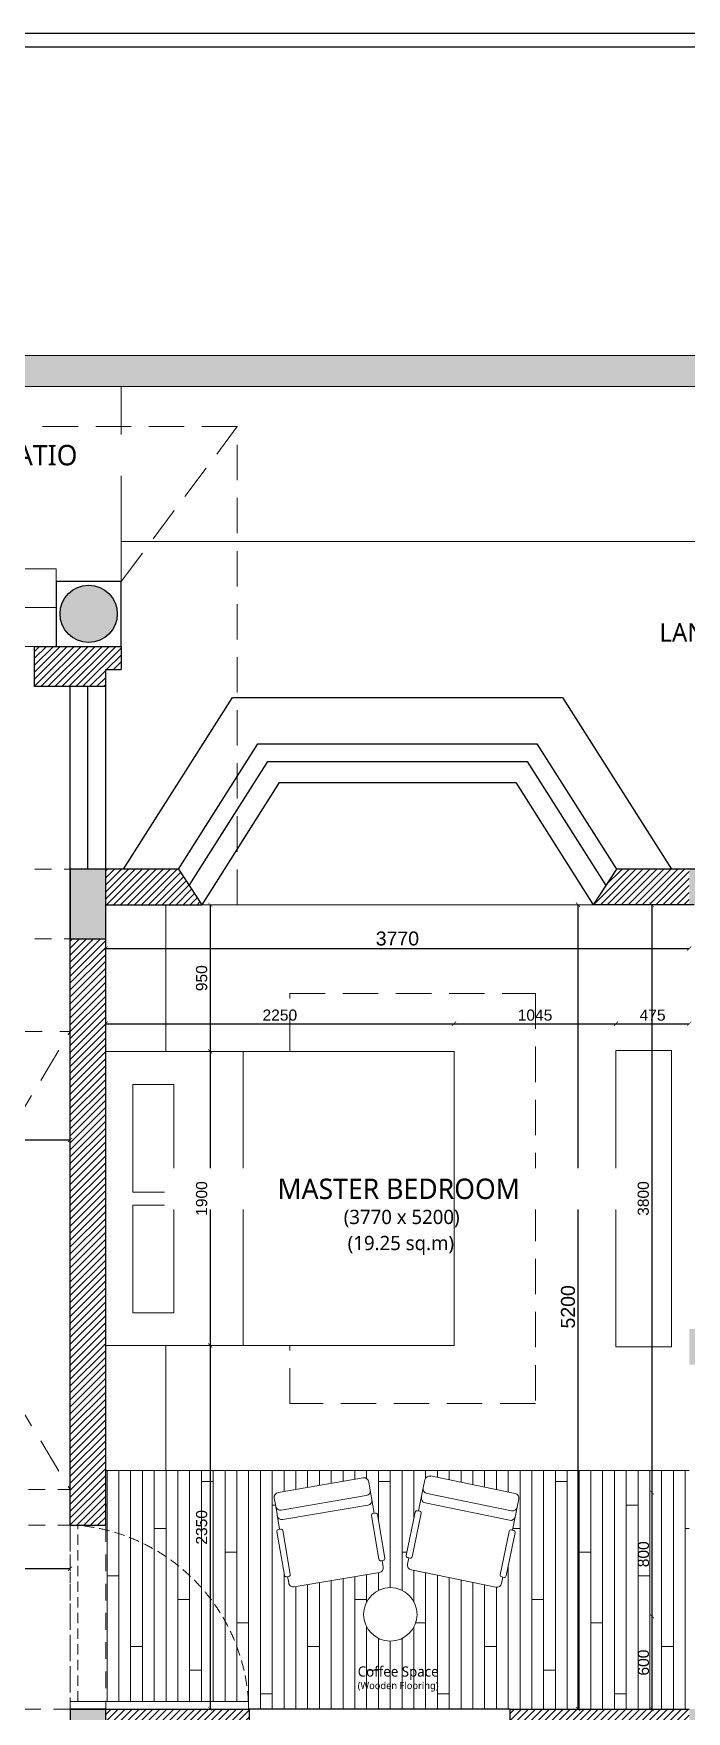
# Model space of a CAD drawing. Header units: millimetres. Extents: x 922141 to 965068, y 34629 to 256118.
# Drawn here: x 945548 to 949763, y 172669 to 183513 of the extents above; entities that cross this region are included whole.
import ezdxf

# ---------------------------------------------------------------- set-up
doc = ezdxf.new("R2010")
doc.units = ezdxf.units.MM
doc.header["$PDMODE"] = 35
for name, pattern in [('DASHED', [19.05, 12.7, -6.35]), ('DASHED2', [0.375, 0.25, -0.125]), ('HIDDEN', [0.35, 0.2, -0.15])]:
    doc.linetypes.add(name, pattern=pattern)
doc.layers.get('0').update_dxf_attribs({"plot": 0})
doc.layers.get('Defpoints').update_dxf_attribs({"color": 6})
for name, color, linetype, lineweight in [('A-HATCH', 251, 'Continuous', 9), ('HATCH', 8, 'Continuous', 5), ('MCA__ ARREDO', 133, 'Continuous', 5), ('MCA__ FINESTRE', 111, 'Continuous', 5), ('MCA__ LANDSCAPE', 136, 'Continuous', 5), ('MCA__ LAYOUT TESTO', 6, 'Continuous', 5), ('MCA__ MURI ESISTENTI SEZIONATI', 30, 'Continuous', 30), ('MCA__ SCALE', 154, 'Continuous', 18)]:
    doc.layers.add(name, color=color, linetype=linetype, lineweight=lineweight)
doc.layers.add('MCA__ FACCIATA', color=140, linetype='Continuous')
doc.layers.add('TEXT200', color=7, linetype='Continuous')
doc.styles.get("Standard").update_dxf_attribs({"font": 'arial.ttf'})
doc.dimstyles.new('ISO-25', dxfattribs={"dimtxt": 250, "dimasz": 20, "dimexe": 1.25, "dimexo": 0.625, "dimtad": 1, "dimdec": 1, "dimrnd": 5, "dimtxsty": 'Standard', "dimcen": 2.5, "dimadec": 0, "dimazin": 0, "dimtfac": 1, "dimtdec": 1, "dimtmove": 0, "dimatfit": 3, "dimfxl": 1, "dimarcsym": 0})
pattern_1 = [(45, (249533.098, -69007.35), (-22.4506403, 22.4506403), [])]

# ---------------------------------------------------------------- blocks, each defined once
blk = doc.blocks.new('_ArchTick')
at = {"color": 0, "linetype": 'ByBlock', "const_width": 0.15}
blk.add_lwpolyline([(-0.5, -0.5), (0.5, 0.5)], dxfattribs=at)
blk = doc.blocks.new('*D76')
at = {"layer": 'Defpoints', "color": 0, "transparency": 16777216}
for p in [(944003, 176363), (945783, 176363), (945783, 176363)]:
    blk.add_point(p, dxfattribs=at)
at = {"layer": 'MCA__ FACCIATA', "color": 0, "lineweight": -2, "transparency": 16777216}
blk.add_line((944003, 176363), (945783, 176363), dxfattribs=at)
at = {"layer": 'MCA__ FACCIATA', "color": 0, "lineweight": -2, "transparency": 16777216, "xscale": 27, "yscale": 27, "zscale": 27, "rotation": 180}
blk.add_blockref('_ArchTick', (944003, 176363), dxfattribs=at)
at = {"layer": 'MCA__ FACCIATA', "color": 0, "lineweight": -2, "transparency": 16777216, "xscale": 27, "yscale": 27, "zscale": 27}
blk.add_blockref('_ArchTick', (945783, 176363), dxfattribs=at)
at = {"layer": 'MCA__ FACCIATA', "color": 0, "lineweight": 0, "transparency": 16777216, "insert": (944893, 176417), "char_height": 72, "attachment_point": 5}
blk.add_mtext('1780', dxfattribs=at)
blk = doc.blocks.new('*D90')
at = {"layer": 'Defpoints', "color": 0, "transparency": 16777216}
for p in [(941683, 173723), (945783, 173723), (945783, 173592)]:
    blk.add_point(p, dxfattribs=at)
at = {"layer": 'MCA__ FACCIATA', "color": 0, "lineweight": -2, "transparency": 16777216}
blk.add_line((941683, 173592), (945783, 173592), dxfattribs=at)
at = {"layer": 'MCA__ FACCIATA', "color": 0, "lineweight": -2, "transparency": 16777216, "xscale": 27, "yscale": 27, "zscale": 27, "rotation": 180}
blk.add_blockref('_ArchTick', (941683, 173592), dxfattribs=at)
at = {"layer": 'MCA__ FACCIATA', "color": 0, "lineweight": -2, "transparency": 16777216, "xscale": 27, "yscale": 27, "zscale": 27}
blk.add_blockref('_ArchTick', (945783, 173592), dxfattribs=at)
at = {"layer": 'MCA__ FACCIATA', "color": 0, "lineweight": 0, "transparency": 16777216, "insert": (943733, 173647), "char_height": 72, "attachment_point": 5}
blk.add_mtext('4100', dxfattribs=at)
blk = doc.blocks.new('*D81')
at = {"layer": 'Defpoints', "color": 0, "transparency": 16777216}
for p in [(949781, 173285), (949540, 172685), (949781, 172685)]:
    blk.add_point(p, dxfattribs=at)
at = {"layer": 'MCA__ FACCIATA', "color": 0, "lineweight": -2, "transparency": 16777216}
blk.add_line((949540, 173285), (949540, 172685), dxfattribs=at)
at = {"layer": 'MCA__ FACCIATA', "color": 0, "lineweight": -2, "transparency": 16777216, "xscale": 27, "yscale": 27, "zscale": 27}
for p, rotation in [((949540, 173285), 90), ((949540, 172685), 270)]:
    blk.add_blockref('_ArchTick', p, dxfattribs=dict(at, rotation=rotation))
at = {"layer": 'MCA__ FACCIATA', "color": 0, "lineweight": 0, "transparency": 16777216, "insert": (949486, 172985), "char_height": 72, "attachment_point": 5, "rotation": 90}
blk.add_mtext('600', dxfattribs=at)
blk = doc.blocks.new('*D82')
at = {"layer": 'Defpoints', "color": 0, "transparency": 16777216}
for p in [(949781, 174085), (949540, 173285), (949781, 173285)]:
    blk.add_point(p, dxfattribs=at)
at = {"layer": 'MCA__ FACCIATA', "color": 0, "lineweight": -2, "transparency": 16777216}
blk.add_line((949540, 174085), (949540, 173285), dxfattribs=at)
at = {"layer": 'MCA__ FACCIATA', "color": 0, "lineweight": -2, "transparency": 16777216, "xscale": 27, "yscale": 27, "zscale": 27}
for p, rotation in [((949540, 174085), 90), ((949540, 173285), 270)]:
    blk.add_blockref('_ArchTick', p, dxfattribs=dict(at, rotation=rotation))
at = {"layer": 'MCA__ FACCIATA', "color": 0, "lineweight": 0, "transparency": 16777216, "insert": (949486, 173685), "char_height": 72, "attachment_point": 5, "rotation": 90}
blk.add_mtext('800', dxfattribs=at)
blk = doc.blocks.new('*D83')
at = {"layer": 'Defpoints', "color": 0, "transparency": 16777216}
for p in [(949781, 177883), (949540, 174085), (949781, 174085)]:
    blk.add_point(p, dxfattribs=at)
at = {"layer": 'MCA__ FACCIATA', "color": 0, "lineweight": -2, "transparency": 16777216}
blk.add_line((949540, 177883), (949540, 174085), dxfattribs=at)
at = {"layer": 'MCA__ FACCIATA', "color": 0, "lineweight": -2, "transparency": 16777216, "xscale": 27, "yscale": 27, "zscale": 27}
for p, rotation in [((949540, 177883), 90), ((949540, 174085), 270)]:
    blk.add_blockref('_ArchTick', p, dxfattribs=dict(at, rotation=rotation))
at = {"layer": 'MCA__ FACCIATA', "color": 0, "lineweight": 0, "transparency": 16777216, "insert": (949485, 175984), "char_height": 72, "attachment_point": 5, "rotation": 90}
blk.add_mtext('3800', dxfattribs=at)
blk = doc.blocks.new('*D84')
at = {"layer": 'Defpoints', "color": 0, "transparency": 16777216}
for p in [(949487, 177883), (949063, 172685), (949487, 172685)]:
    blk.add_point(p, dxfattribs=at)
at = {"layer": 'MCA__ FACCIATA', "color": 0, "lineweight": -2, "transparency": 16777216}
blk.add_line((949063, 177883), (949063, 172685), dxfattribs=at)
at = {"layer": 'MCA__ FACCIATA', "color": 0, "lineweight": -2, "transparency": 16777216, "xscale": 27, "yscale": 27, "zscale": 27}
for p, rotation in [((949063, 177883), 90), ((949063, 172685), 270)]:
    blk.add_blockref('_ArchTick', p, dxfattribs=dict(at, rotation=rotation))
at = {"layer": 'MCA__ FACCIATA', "color": 0, "lineweight": 0, "transparency": 16777216, "insert": (948999, 175284), "char_height": 90, "attachment_point": 5, "rotation": 90}
blk.add_mtext('5200', dxfattribs=at)
blk = doc.blocks.new('*D85')
at = {"layer": 'Defpoints', "color": 0, "transparency": 16777216}
for p in [(946013, 177663), (949781, 177663), (949781, 177600)]:
    blk.add_point(p, dxfattribs=at)
at = {"layer": 'MCA__ FACCIATA', "color": 0, "lineweight": -2, "transparency": 16777216}
blk.add_line((946013, 177600), (949781, 177600), dxfattribs=at)
at = {"layer": 'MCA__ FACCIATA', "color": 0, "lineweight": -2, "transparency": 16777216, "xscale": 27, "yscale": 27, "zscale": 27, "rotation": 180}
blk.add_blockref('_ArchTick', (946013, 177600), dxfattribs=at)
at = {"layer": 'MCA__ FACCIATA', "color": 0, "lineweight": -2, "transparency": 16777216, "xscale": 27, "yscale": 27, "zscale": 27}
blk.add_blockref('_ArchTick', (949781, 177600), dxfattribs=at)
at = {"layer": 'MCA__ FACCIATA', "color": 0, "lineweight": 0, "transparency": 16777216, "insert": (947897, 177664), "char_height": 90, "attachment_point": 5}
blk.add_mtext('3770', dxfattribs=at)
blk = doc.blocks.new('*D86')
at = {"layer": 'Defpoints', "color": 0, "transparency": 16777216}
for p in [(949781, 177114), (949308, 176941), (949781, 176941)]:
    blk.add_point(p, dxfattribs=at)
at = {"layer": 'MCA__ FACCIATA', "color": 0, "lineweight": -2, "transparency": 16777216}
blk.add_line((949308, 177114), (949781, 177114), dxfattribs=at)
at = {"layer": 'MCA__ FACCIATA', "color": 0, "lineweight": -2, "transparency": 16777216, "xscale": 27, "yscale": 27, "zscale": 27, "rotation": 180}
blk.add_blockref('_ArchTick', (949308, 177114), dxfattribs=at)
at = {"layer": 'MCA__ FACCIATA', "color": 0, "lineweight": -2, "transparency": 16777216, "xscale": 27, "yscale": 27, "zscale": 27}
blk.add_blockref('_ArchTick', (949781, 177114), dxfattribs=at)
at = {"layer": 'MCA__ FACCIATA', "color": 0, "lineweight": 0, "transparency": 16777216, "insert": (949545, 177169), "char_height": 72, "attachment_point": 5}
blk.add_mtext('475', dxfattribs=at)
blk = doc.blocks.new('*D87')
at = {"layer": 'Defpoints', "color": 0, "transparency": 16777216}
for p in [(949308, 177114), (948263, 176934), (949308, 176934)]:
    blk.add_point(p, dxfattribs=at)
at = {"layer": 'MCA__ FACCIATA', "color": 0, "lineweight": -2, "transparency": 16777216}
blk.add_line((948263, 177114), (949308, 177114), dxfattribs=at)
at = {"layer": 'MCA__ FACCIATA', "color": 0, "lineweight": -2, "transparency": 16777216, "xscale": 27, "yscale": 27, "zscale": 27, "rotation": 180}
blk.add_blockref('_ArchTick', (948263, 177114), dxfattribs=at)
at = {"layer": 'MCA__ FACCIATA', "color": 0, "lineweight": -2, "transparency": 16777216, "xscale": 27, "yscale": 27, "zscale": 27}
blk.add_blockref('_ArchTick', (949308, 177114), dxfattribs=at)
at = {"layer": 'MCA__ FACCIATA', "color": 0, "lineweight": 0, "transparency": 16777216, "insert": (948786, 177169), "char_height": 72, "attachment_point": 5}
blk.add_mtext('1045', dxfattribs=at)
blk = doc.blocks.new('*D88')
at = {"layer": 'Defpoints', "color": 0, "transparency": 16777216}
for p in [(948263, 177114), (946013, 176934), (948263, 176934)]:
    blk.add_point(p, dxfattribs=at)
at = {"layer": 'MCA__ FACCIATA', "color": 0, "lineweight": -2, "transparency": 16777216}
blk.add_line((946013, 177114), (948263, 177114), dxfattribs=at)
at = {"layer": 'MCA__ FACCIATA', "color": 0, "lineweight": -2, "transparency": 16777216, "xscale": 27, "yscale": 27, "zscale": 27, "rotation": 180}
blk.add_blockref('_ArchTick', (946013, 177114), dxfattribs=at)
at = {"layer": 'MCA__ FACCIATA', "color": 0, "lineweight": -2, "transparency": 16777216, "xscale": 27, "yscale": 27, "zscale": 27}
blk.add_blockref('_ArchTick', (948263, 177114), dxfattribs=at)
at = {"layer": 'MCA__ FACCIATA', "color": 0, "lineweight": 0, "transparency": 16777216, "insert": (947138, 177169), "char_height": 72, "attachment_point": 5}
blk.add_mtext('2250', dxfattribs=at)
blk = doc.blocks.new('*D51')
at = {"layer": 'Defpoints', "color": 0, "transparency": 16777216}
for p in [(946860, 175034), (946688, 172685), (946860, 172685)]:
    blk.add_point(p, dxfattribs=at)
at = {"layer": 'MCA__ FACCIATA', "color": 0, "lineweight": -2, "transparency": 16777216}
blk.add_line((946688, 175034), (946688, 172685), dxfattribs=at)
at = {"layer": 'MCA__ FACCIATA', "color": 0, "lineweight": -2, "transparency": 16777216, "xscale": 27, "yscale": 27, "zscale": 27}
for p, rotation in [((946688, 175034), 90), ((946688, 172685), 270)]:
    blk.add_blockref('_ArchTick', p, dxfattribs=dict(at, rotation=rotation))
at = {"layer": 'MCA__ FACCIATA', "color": 0, "lineweight": 0, "transparency": 16777216, "insert": (946633, 173859), "char_height": 72, "attachment_point": 5, "rotation": 90}
blk.add_mtext('2350', dxfattribs=at)
blk = doc.blocks.new('*D52')
at = {"layer": 'Defpoints', "color": 0, "transparency": 16777216}
for p in [(946703, 177883), (946688, 176934), (946703, 176934)]:
    blk.add_point(p, dxfattribs=at)
at = {"layer": 'MCA__ FACCIATA', "color": 0, "lineweight": -2, "transparency": 16777216}
blk.add_line((946688, 177883), (946688, 176934), dxfattribs=at)
at = {"layer": 'MCA__ FACCIATA', "color": 0, "lineweight": -2, "transparency": 16777216, "xscale": 27, "yscale": 27, "zscale": 27}
for p, rotation in [((946688, 177883), 90), ((946688, 176934), 270)]:
    blk.add_blockref('_ArchTick', p, dxfattribs=dict(at, rotation=rotation))
at = {"layer": 'MCA__ FACCIATA', "color": 0, "lineweight": 0, "transparency": 16777216, "insert": (946633, 177408), "char_height": 72, "attachment_point": 5, "rotation": 90}
blk.add_mtext('950', dxfattribs=at)
blk = doc.blocks.new('*D53')
at = {"layer": 'Defpoints', "color": 0, "transparency": 16777216}
for p in [(946860, 176934), (946688, 175034), (946860, 175034)]:
    blk.add_point(p, dxfattribs=at)
at = {"layer": 'MCA__ FACCIATA', "color": 0, "lineweight": -2, "transparency": 16777216}
blk.add_line((946688, 176934), (946688, 175034), dxfattribs=at)
at = {"layer": 'MCA__ FACCIATA', "color": 0, "lineweight": -2, "transparency": 16777216, "xscale": 27, "yscale": 27, "zscale": 27}
for p, rotation in [((946688, 176934), 90), ((946688, 175034), 270)]:
    blk.add_blockref('_ArchTick', p, dxfattribs=dict(at, rotation=rotation))
at = {"layer": 'MCA__ FACCIATA', "color": 0, "lineweight": 0, "transparency": 16777216, "insert": (946633, 175984), "char_height": 72, "attachment_point": 5, "rotation": 90}
blk.add_mtext('1900', dxfattribs=at)

msp = doc.modelspace()

# ---------------------------------------------------------------- hatches: boundary and pattern name
at = {"layer": 'MCA__ LANDSCAPE'}
h = msp.add_hatch(color=256, dxfattribs=at)
h.dxf.hatch_style = 1
h.paths.add_polyline_path([(935724.83, 181231.2), (953752.43, 181231.2), (953752.43, 181431.2), (935724.83, 181431.2)])
h.paths.add_polyline_path([(925090.41, 181231.2), (935724.83, 181231.2), (935724.83, 181431.2), (925090.41, 181431.2)])
h = msp.add_hatch(color=256, dxfattribs=at)
h.dxf.hatch_style = 1
h.paths.add_polyline_path([(946088.39, 179762.65, 1), (945718.39, 179762.65, 1)])
at = {"layer": 'MCA__ SCALE'}
h = msp.add_hatch(dxfattribs=at)
h.set_pattern_fill('ANSI31', color=256, scale=10)
h.set_pattern_definition([(45, (303470.79, 103732.627), (-22.4506403, 22.4506403), [])])
h.paths.add_polyline_path([(945553.39, 179292.69), (946013.39, 179292.69), (946013.39, 179402.65), (946113.39, 179402.65), (946113.39, 179552.65), (945693.39, 179552.65), (945553.39, 179552.65)])
h = msp.add_hatch(dxfattribs=at)
h.set_pattern_fill('ANSI31', color=256, scale=10)
h.set_pattern_definition(pattern_1)
h.paths.add_polyline_path([(941683.39, 174322.69), (941683.39, 174422.69), (941683.39, 174697.69), (941683.39, 174972.69), (941683.39, 175247.69), (941683.39, 175522.69), (941683.39, 175797.69), (941683.39, 175962.69), (941683.39, 176082.69), (941683.39, 176362.69), (941683.39, 176642.69), (941683.39, 177662.69), (941453.39, 177662.69), (941453.39, 174322.69)])
h.paths.add_polyline_path([(940953.39, 177882.69), (941453.39, 177882.69), (941453.39, 178112.69), (941432.42, 178112.69), (941086.73, 178112.69), (941020.06, 177997.69)])
h.paths.add_polyline_path([(937940.39, 177882.69), (938444.66, 177882.69), (938377.99, 177997.69), (938311.31, 178112.69), (937965.62, 178112.69), (937940.39, 178112.69)])
h.paths.add_polyline_path([(945783.39, 177662.69), (946013.39, 177662.69), (946013.39, 176933.69), (946013.39, 175033.69), (946013.39, 174226.9), (946013.39, 173872.69), (945832.4, 173872.69), (945783.39, 173872.69), (945783.39, 173939.4), (945783.39, 173987.45), (945783.39, 174102.69), (945783.39, 174628.58), (945783.39, 174872.69), (945783.39, 175072.69)])
h = msp.add_hatch(dxfattribs=at)
h.set_pattern_fill('ANSI31', color=256, scale=10)
h.set_pattern_definition(pattern_1)
h.paths.add_polyline_path([(949161.39, 177882.69), (949311.63, 178112.69), (949781.39, 178112.69), (949781.39, 177882.69)])
h.paths.add_polyline_path([(946013.39, 177882.69), (946633.39, 177882.69), (946483.15, 178112.69), (946013.39, 178112.69)])
h = msp.add_hatch(dxfattribs=at)
h.set_pattern_fill('ANSI31', color=256, scale=10)
h.set_pattern_definition([(45, (203389.098, -135196.515), (-22.4506403, 22.4506403), [])])
h.paths.add_polyline_path([(948624.64, 172684.69), (948624.64, 172454.69), (949781.39, 172454.69), (949781.39, 172684.69)])
h.paths.add_polyline_path([(946940.13, 172454.69), (946940.13, 172684.69), (946013.39, 172684.69), (946013.39, 172454.69)])

# ---------------------------------------------------------------- linework, layer by layer
at = {"layer": 'HATCH', "linetype": 'HIDDEN', "lineweight": 9, "ltscale": 540}
for p, q in [((944233.39, 178112.69), (945783.39, 178112.69)), ((944233.39, 177662.69), (945783.39, 177662.69)), ((944003.39, 174102.69), (945783.39, 174102.69)), ((944003.39, 173872.69), (945783.39, 173872.69)), ((945783.39, 173872.69), (945783.39, 172684.69)), ((946013.39, 173872.69), (946013.39, 172684.69)), ((945783.39, 172684.69), (941683.39, 172684.69))]:
    msp.add_line(p, q, dxfattribs=at)
at = {"layer": 'MCA__ ARREDO', "lineweight": 9}
for p, q in [((946400.9, 177882.69), (946400.9, 176933.69)), ((946633.39, 177882.69), (949161.39, 177882.69)), ((946900.54, 176933.69), (946900.54, 175033.69)), ((946400.9, 175033.69), (946400.9, 174226.9)), ((946013.39, 174226.9), (946400.9, 174226.9)), ((947676.81, 174178.37), (947127.28, 174084.93)), ((947712.53, 174153.04), (947721.62, 174099.61)), ((948075.05, 174166.74), (948064.15, 174113.66)), ((948657.65, 174078.74), (948111.62, 174190.85)), ((947101.94, 174049.21), (947111.03, 173995.78)), ((947696.28, 174063.89), (947146.75, 173970.44)), ((947747.06, 173950), (947721.62, 174099.61)), ((948033.63, 173965), (948064.15, 174113.66)), ((948634.29, 173964.98), (948088.26, 174077.09)), ((948681.75, 174042.18), (948670.85, 173989.09)), ((947136.47, 173846.17), (947111.03, 173995.78)), ((947706.66, 174002.83), (947157.13, 173909.38)), ((947777.95, 173652.91), (947729.92, 173935.31)), ((947739.43, 173948.7), (947754.69, 173951.3)), ((947768.09, 173941.8), (947816.11, 173659.4)), ((948012.34, 173957.52), (947954.73, 173676.92)), ((947992.64, 173669.13), (948050.26, 173949.73)), ((948041.22, 173963.44), (948026.05, 173966.56)), ((948621.83, 173904.31), (948075.8, 174016.42)), ((948640.33, 173840.43), (948670.85, 173989.09)), ((947119.33, 173831.48), (947167.36, 173549.08)), ((947144.1, 173847.47), (947128.84, 173844.87)), ((947205.52, 173555.57), (947157.5, 173837.97)), ((948561.42, 173552.35), (948619.04, 173832.95)), ((948656.96, 173825.17), (948599.34, 173544.57)), ((948632.75, 173841.99), (948647.92, 173838.88)), ((947806.61, 173646), (947791.34, 173643.41)), ((947805.98, 173603.51), (947798.97, 173644.71)), ((947962.94, 173620.71), (947971.35, 173661.65)), ((947963.77, 173663.21), (947978.93, 173660.09)), ((947180.75, 173539.58), (947196.02, 173542.17)), ((947195.39, 173499.67), (947188.38, 173540.87)), ((947780.64, 173567.78), (947231.11, 173474.34)), ((948533.08, 173472.04), (947987.05, 173584.15)), ((948569.64, 173496.15), (948578.05, 173537.09)), ((948585.63, 173535.53), (948570.46, 173538.64))]:
    msp.add_line(p, q, dxfattribs=at)
at = {"layer": 'MCA__ ARREDO', "linetype": 'DASHED', "lineweight": 9, "ltscale": 18}
msp.add_lwpolyline([(947202.22, 176933.69), (947202.22, 177308.38), (948788.36, 177308.38), (948788.36, 174659), (947202.22, 174659), (947202.22, 175033.69)], dxfattribs=at)
at = {"layer": 'MCA__ ARREDO', "lineweight": 9}
for points in [[(949667.82, 176940.98), (949307.98, 176940.98), (949307.98, 175026.4), (949667.82, 175026.4)], [(946453.28, 176721.69), (946188.46, 176721.69), (946188.46, 176025.3), (946453.28, 176025.3)], [(946453.28, 175245.69), (946188.46, 175245.69), (946188.46, 175942.08), (946453.28, 175942.08)], [(945783.39, 172684.69), (946934.87, 172684.69), (946934.87, 172733.7), (945783.39, 172733.7)]]:
    msp.add_lwpolyline(points, close=True, dxfattribs=at)
at = {"layer": 'MCA__ ARREDO', "linetype": 'DASHED2', "lineweight": 9, "ltscale": 270}
msp.add_lwpolyline([(945832.4, 172733.7), (945832.4, 173872.69), (945783.39, 173872.69), (945783.39, 172733.7)], close=True, dxfattribs=at)
at = {"layer": 'MCA__ ARREDO', "lineweight": 9}
msp.add_circle((947851.37, 173296.44), 172.79, dxfattribs=at)
for centre, radius, start, end in [((947682, 174147.84), 30.97, 9.650814, 99.650814), ((948105.29, 174160.04), 30.97, 77.50329, 167.50329), ((947132.47, 174054.4), 30.97, 99.650814, 189.650814), ((947691.09, 174094.42), 30.97, 279.650814, 9.650814), ((948082.03, 174046.76), 30.97, 168.397453, 258.397453), ((948094.49, 174107.43), 30.97, 168.397453, 258.397453), ((948651.42, 174048.4), 30.97, 348.397453, 78.397453), ((947141.56, 174000.97), 30.97, 189.650814, 279.650814), ((947151.94, 173939.91), 30.97, 189.650814, 279.650814), ((947701.47, 174033.36), 30.97, 279.650814, 9.650814), ((947741.37, 173937.25), 11.61, 99.650814, 189.650814), ((947756.64, 173939.85), 11.61, 9.650814, 99.650814), ((948023.71, 173955.18), 11.61, 78.397453, 168.397453), ((948038.88, 173952.07), 11.61, 348.397453, 78.397453), ((948640.52, 173995.32), 30.97, 258.397453, 348.397453), ((947130.78, 173833.42), 11.61, 99.650814, 189.650814), ((947146.05, 173836.02), 11.61, 9.650814, 99.650814), ((948630.41, 173830.62), 11.61, 78.397453, 168.397453), ((948628.06, 173934.65), 30.97, 258.397453, 348.397453), ((948645.58, 173827.5), 11.61, 348.397453, 78.397453), ((947789.39, 173654.86), 11.61, 189.650814, 279.650814), ((947804.66, 173657.45), 11.61, 279.650814, 9.650814), ((947966.1, 173674.58), 11.61, 168.397453, 258.397453), ((947993.28, 173614.48), 30.97, 168.397453, 258.397453), ((947981.27, 173671.47), 11.61, 258.397453, 348.397453), ((947178.8, 173551.03), 11.61, 189.650814, 279.650814), ((947225.92, 173504.87), 30.97, 189.650814, 279.650814), ((947194.07, 173553.62), 11.61, 279.650814, 9.650814), ((947775.45, 173598.31), 30.97, 279.650814, 9.650814), ((948572.8, 173550.02), 11.61, 168.397453, 258.397453), ((948587.97, 173546.9), 11.61, 258.397453, 348.397453), ((948539.31, 173502.38), 30.97, 258.397453, 348.397453)]:
    msp.add_arc(centre, radius, start, end, dxfattribs=at)
at = {"layer": 'MCA__ ARREDO', "linetype": 'DASHED2', "lineweight": 9, "ltscale": 270}
msp.add_arc((945723.22, 172663.96), 1213.65, 3.294491, 84.838845, dxfattribs=at)
at = {"layer": 'MCA__ FACCIATA'}
for p, q in [((945783.39, 178112.69), (945783.39, 179292.69)), ((945898.39, 178112.69), (945898.39, 179292.69)), ((946013.39, 178112.69), (946013.39, 179292.69)), ((947133.82, 178672.65), (946633.39, 177882.69)), ((947133.82, 178672.65), (948660.96, 178672.65)), ((948660.96, 178672.65), (949161.39, 177882.69)), ((948624.64, 172684.69), (946940.13, 172684.69))]:
    msp.add_line(p, q, dxfattribs=at)
for points in [[(946128.02, 178112.69), (946831.16, 179222.65), (948963.61, 179222.65), (949666.76, 178112.69)], [(946483.15, 178112.69), (946996.25, 178922.65), (948798.53, 178922.65), (949311.63, 178112.69)], [(946552.26, 178006.89), (947059.53, 178807.65), (948735.24, 178807.65), (949242.52, 178006.89)]]:
    msp.add_lwpolyline(points, dxfattribs=at)
at = {"layer": 'MCA__ FINESTRE', "linetype": 'DASHED', "ltscale": 18}
for p, q in [((946863.39, 177882.69), (946863.39, 180972.65)), ((944003.39, 177062.69), (945783.39, 177062.69)), ((944003.39, 174102.69), (945783.39, 177062.69)), ((944003.39, 177062.69), (945783.39, 174102.69))]:
    msp.add_line(p, q, dxfattribs=at)
at = {"layer": 'MCA__ MURI ESISTENTI SEZIONATI'}
for p, q in [((945553.39, 179292.69), (945553.39, 179552.65)), ((945553.39, 179552.65), (946013.39, 179552.65)), ((946113.39, 179552.65), (946113.39, 179402.65)), ((946013.39, 179292.69), (946013.39, 179402.65)), ((946013.39, 179402.65), (946113.39, 179402.65)), ((946013.39, 179292.69), (945553.39, 179292.69)), ((945783.39, 173872.69), (945783.39, 178112.69)), ((946483.15, 178112.69), (945783.39, 178112.69)), ((946013.39, 173872.69), (946013.39, 178072.69)), ((946483.15, 178112.69), (946633.39, 177882.69)), ((949311.63, 178112.69), (949161.39, 177882.69)), ((951209.41, 178112.69), (949311.63, 178112.69)), ((946013.39, 177882.69), (946633.39, 177882.69)), ((949813.39, 177882.69), (949161.39, 177882.69)), ((945783.39, 173872.69), (946013.39, 173872.69)), ((945783.39, 172684.69), (946940.13, 172684.69)), ((946940.13, 172684.69), (946940.13, 172454.69)), ((948624.64, 172684.69), (949781.39, 172684.69)), ((948624.64, 172454.69), (948624.64, 172684.69))]:
    msp.add_line(p, q, dxfattribs=at)
for points in [[(946113.39, 179972.65), (945693.39, 179972.65), (945693.39, 179552.65), (946113.39, 179552.65)], [(945783.39, 177662.69), (946013.39, 177662.69), (946013.39, 178112.69), (945783.39, 178112.69)], [(945783.39, 172234.69), (946013.39, 172234.69), (946013.39, 172684.69), (945783.39, 172684.69)]]:
    msp.add_lwpolyline(points, close=True, dxfattribs=at)
msp.add_circle((945903.39, 179762.65), 185, dxfattribs=at)
at = {"layer": 'MCA__ SCALE'}
for p, q in [((953752.43, 181431.2), (924489.07, 181431.2)), ((953752.43, 181231.2), (925090.41, 181231.2)), ((946113.39, 181231.2), (941453.39, 181231.2)), ((946113.39, 179552.65), (946113.39, 181231.2)), ((952833.39, 180231.2), (946113.39, 180231.2)), ((945693.39, 180052.65), (944233.39, 180052.65)), ((945693.39, 179972.65), (945693.39, 180052.65)), ((945693.39, 179802.65), (944233.39, 179802.65)), ((945553.39, 179552.65), (944233.39, 179552.65))]:
    msp.add_line(p, q, dxfattribs=at)
msp.add_lwpolyline([(946113.39, 181231.2), (946113.39, 180231.2), (952833.39, 180231.2), (952833.39, 178112.69), (953752.43, 178112.69), (953752.43, 181231.2), (946113.39, 181231.2)], close=True, dxfattribs=at)

# ---------------------------------------------------------------- texts
at = {"layer": 'MCA__ ARREDO', "lineweight": 9, "insert": (949608.89, 174304.85), "char_height": 65.918, "attachment_point": 1, "bg_fill": 2}
msp.add_mtext_dynamic_manual_height_columns('\\pxqc;{\\fSegoe UI Light|b0|i0|c0|p34;WARDROBE }', width=1444.2597, gutter_width=1, heights=[0], dxfattribs=at)
at = {"layer": 'MCA__ LAYOUT TESTO', "color": 14, "insert": (947179.8, 172960.37, 0), "char_height": 65.918, "attachment_point": 1, "bg_fill": 2}
msp.add_mtext_dynamic_manual_height_columns('\\pxqc;{\\fSegoe UI Light|b0|i0|c0|p34;Coffee Space}', width=1444.2597, gutter_width=1, heights=[0], dxfattribs=at)

# ---------------------------------------------------------------- dimensions: what is measured, and where the dimension line sits
at = {"layer": 'MCA__ FACCIATA', "color": 252, "lineweight": 0, "true_color": 0x939598}
for p1, p2, distance, override, picture, middle in [((946702.92, 177882.69), (946702.92, 176933.69), -14.71, {"dimtxt": 72, "dimasz": 27, "dimgap": 18, "dimblk1": 'ArchTick', "dimblk2": 'ArchTick', "dimsah": 1, "dimse1": 1, "dimse2": 1}, '*D52', (946633.45, 177408.19)), ((949487.39, 177882.69), (949487.39, 172684.69), -424, {"dimtxt": 90, "dimasz": 27, "dimgap": 18, "dimblk1": 'ArchTick', "dimblk2": 'ArchTick', "dimsah": 1, "dimse1": 1, "dimse2": 1}, '*D84', (948999.44, 175283.69)), ((946013.39, 177662.69), (949781.39, 177662.69), -62.79, {"dimtxt": 90, "dimasz": 27, "dimgap": 18, "dimblk1": 'ArchTick', "dimblk2": 'ArchTick', "dimsah": 1, "dimse1": 1, "dimse2": 1}, '*D85', (947897.39, 177663.88)), ((946013.39, 176933.69), (948263.39, 176933.69), 180.21, {"dimtxt": 72, "dimasz": 27, "dimgap": 18, "dimblk1": 'ArchTick', "dimblk2": 'ArchTick', "dimsah": 1, "dimse1": 1, "dimse2": 1}, '*D88', (947138.39, 177168.66)), ((948263.39, 176933.69), (949307.98, 176933.69), 180.21, {"dimtxt": 72, "dimasz": 27, "dimgap": 18, "dimblk1": 'ArchTick', "dimblk2": 'ArchTick', "dimsah": 1, "dimse1": 1, "dimse2": 1}, '*D87', (948785.68, 177168.66)), ((949307.98, 176940.98), (949781.39, 176940.98), 172.92, {"dimtxt": 72, "dimasz": 27, "dimgap": 18, "dimblk1": 'ArchTick', "dimblk2": 'ArchTick', "dimsah": 1, "dimse1": 1, "dimse2": 1}, '*D86', (949544.68, 177168.51)), ((946859.86, 176933.69), (946859.86, 175033.69), -171.64, {"dimtxt": 72, "dimasz": 27, "dimgap": 18, "dimblk1": 'ArchTick', "dimblk2": 'ArchTick', "dimsah": 1, "dimse1": 1, "dimse2": 1}, '*D53', (946633.45, 175983.69)), ((944003.39, 176362.69), (945783.39, 176362.69), 0, {"dimtxt": 72, "dimasz": 27, "dimgap": 18, "dimblk1": 'ArchTick', "dimblk2": 'ArchTick', "dimsah": 1, "dimse1": 1, "dimse2": 1}, '*D76', (944893.39, 176417.45)), ((946859.86, 175033.69), (946859.86, 172684.69), -171.64, {"dimtxt": 72, "dimasz": 27, "dimgap": 18, "dimblk1": 'ArchTick', "dimblk2": 'ArchTick', "dimsah": 1, "dimse1": 1, "dimse2": 1}, '*D51', (946633.43, 173859.19)), ((949781.39, 174084.69), (949781.39, 173284.69), -241.12, {"dimtxt": 72, "dimasz": 27, "dimgap": 18, "dimblk1": 'ArchTick', "dimblk2": 'ArchTick', "dimsah": 1, "dimse1": 1, "dimse2": 1}, '*D82', (949485.5, 173684.69)), ((941683.39, 173723.18), (945783.39, 173723.18), -130.73, {"dimtxt": 72, "dimasz": 27, "dimgap": 18, "dimblk1": 'ArchTick', "dimblk2": 'ArchTick', "dimsah": 1, "dimse1": 1, "dimse2": 1}, '*D90', (943733.39, 173647.22)), ((949781.39, 173284.69), (949781.39, 172684.69), -241.12, {"dimtxt": 72, "dimasz": 27, "dimgap": 18, "dimblk1": 'ArchTick', "dimblk2": 'ArchTick', "dimsah": 1, "dimse1": 1, "dimse2": 1}, '*D81', (949485.5, 172984.69))]:
    dim = msp.add_aligned_dim(p1=p1, p2=p2, distance=distance, dimstyle='ISO-25', override=override, dxfattribs=at)
    dim.commit()
    dim.dimension.update_dxf_attribs({"geometry": picture, "text_midpoint": middle})

# ---------------------------------------------------------------- next in the draw order: linework, layer by layer
at = {"layer": 'MCA__ SCALE'}
msp.add_line((946013.39, 174226.9), (949781.39, 174226.9), dxfattribs=at)

# ---------------------------------------------------------------- next in the draw order: texts
at = {"layer": 'MCA__ LAYOUT TESTO', "color": 14, "attachment_point": 1, "bg_fill": 2}
for s, width, insert, char_height in [('\\pxqc;{\\fSegoe UI Light|b0|i0|c0|p34;OUTDOOR PORCH/PATIO}', 2888.5195, (943363.67, 180854.3, 0), 131.8359), ('\\pxqc;{\\fSegoe UI Light|b0|i0|c0|p34;LANDSCAPE TO DETAIL}', 2599.6675, (949126.94, 179702.1, 0), 118.6523), ('{\\fSegoe UI Light|b0|i0|c0|p34;(19.25 sq.m)}', 980.6836, (947576.1, 175742.8), 92.2852), ('{\\fSegoe UI Light|b0|i0|c0|p34;(Wooden Flooring)}', 575.0749, (947640.66, 172859.62), 46.1426)]:
    msp.add_mtext_dynamic_manual_height_columns(s, width=width, gutter_width=1, heights=[0], dxfattribs=dict(at, insert=insert, char_height=char_height))

# ---------------------------------------------------------------- next in the draw order: dimensions: what is measured, and where the dimension line sits
at = {"layer": 'MCA__ FACCIATA', "color": 252, "lineweight": 0, "true_color": 0x939598}
dim = msp.add_aligned_dim(p1=(949781.39, 177882.69), p2=(949781.39, 174084.69), distance=-241.12, dimstyle='ISO-25', override={"dimtxt": 72, "dimasz": 27, "dimgap": 18, "dimblk1": 'ArchTick', "dimblk2": 'ArchTick', "dimsah": 1, "dimse1": 1, "dimse2": 1}, dxfattribs=at)
dim.commit()
dim.dimension.update_dxf_attribs({"geometry": '*D83', "text_midpoint": (949485.48, 175983.69)})

# ---------------------------------------------------------------- next in the draw order: hatches: boundary and pattern name
at = {"layer": 'A-HATCH', "ltscale": 600, "true_color": 0xc7c8ca}
h = msp.add_hatch(dxfattribs=at)
h.set_pattern_fill('BOARD', color=9, scale=3, angle=90)
h.set_pattern_definition([(90, (294130.68, -248145.27), (-76.2, 5e-15), []), (180, (294130.68, -248145.27), (-304.8, -304.8), [76.2, -1066.8]), (180, (293978.28, -247688.07), (-304.8, -304.8), [76.2, -1066.8])])
h.paths.add_polyline_path([(946013.39, 173842.41), (946013.39, 173872.69), (946013.39, 174226.9), (946400.9, 174226.9), (949781.39, 174226.9), (949781.39, 174084.69), (949781.39, 174048.55), (949781.39, 173284.69), (949781.39, 172684.69), (949063.39, 172684.69), (947013.39, 172684.69), (946934.87, 172684.69), (946934.87, 172733.7, 0.32913689)])
h.paths.add_polyline_path([(947954.73, 173676.92, 0.41421356), (947963.77, 173663.21), (947971.35, 173661.65), (947962.94, 173620.71, 0.41421356), (947987.05, 173584.15), (948533.08, 173472.04, 0.41421356), (948569.64, 173496.15), (948578.05, 173537.09), (948585.63, 173535.53, 0.41421356), (948599.34, 173544.57), (948656.96, 173825.17, 0.41421356), (948647.92, 173838.88), (948640.33, 173840.43), (948658.4, 173928.42), (948670.85, 173989.09), (948681.75, 174042.18, 0.41421356), (948657.65, 174078.74), (948111.99, 174190.28, 0.41421356), (948075.05, 174166.74), (948064.15, 174113.66), (948051.7, 174052.99), (948033.63, 173965), (948026.05, 173966.56, 0.41421356), (948012.34, 173957.52)], flags=16)
h.paths.add_polyline_path([(947101.94, 174049.21), (947111.03, 173995.78), (947121.41, 173934.72), (947136.47, 173846.17), (947128.84, 173844.87, 0.41421356), (947119.33, 173831.48), (947167.36, 173549.08, 0.41421356), (947180.75, 173539.58), (947188.38, 173540.87), (947195.39, 173499.67, 0.41421356), (947231.11, 173474.34), (947780.64, 173567.78, 0.41421356), (947805.98, 173603.51), (947798.97, 173644.71), (947806.61, 173646, 0.41421356), (947816.11, 173659.4), (947768.09, 173941.8, 0.41421356), (947754.69, 173951.3), (947747.06, 173950), (947732, 174038.55), (947721.62, 174099.61), (947712.53, 174153.04, 0.41421356), (947676.81, 174178.37), (947127.28, 174084.93, 0.41421356)], flags=16)
h.paths.add_polyline_path([(948024.16, 173296.44, 1), (947678.57, 173296.44, 1)], flags=16)
h.paths.add_polyline_path([(946934.87, 172733.7, 0.32913689), (946013.39, 173842.41), (946013.39, 172733.7)])
h.paths.add_polyline_path([(946576.97, 173729.85), (946687.33, 173729.85), (946687.33, 173982.64), (946576.97, 173982.64)], flags=8)
h.paths.add_polyline_path([(947619.77, 172891.16), (947619.77, 172794.78), (948161.4, 172794.78), (948161.4, 172891.16)], flags=8)
h.paths.add_polyline_path([(947618.76, 173005.04), (947618.76, 172866.93), (948175.08, 172866.93), (948175.08, 173005.04)], flags=8)
h.paths.add_polyline_path([(949429.13, 172882.91), (949539.42, 172882.91), (949539.42, 173078.9), (949429.13, 173078.9)], flags=8)
h.paths.add_polyline_path([(949429.13, 173582.77), (949539.42, 173582.77), (949539.42, 173778.46), (949429.13, 173778.46)], flags=8)

# ---------------------------------------------------------------- next in the draw order: linework, layer by layer
at = {"layer": 'MCA__ FINESTRE', "linetype": 'DASHED', "ltscale": 18}
for p, q in [((946863.39, 180972.65), (940703.39, 180972.65)), ((946113.39, 179972.65), (946863.39, 180972.65))]:
    msp.add_line(p, q, dxfattribs=at)

# ---------------------------------------------------------------- next in the draw order: texts
at = {"layer": 'MCA__ LAYOUT TESTO', "color": 14, "insert": (946460.93, 176112.68, 0), "char_height": 131.8359, "attachment_point": 1, "bg_fill": 2}
msp.add_mtext_dynamic_manual_height_columns('\\pxqc;{\\fSegoe UI Light|b0|i0|c0|p34;MASTER BEDROOM}', width=2888.5195, gutter_width=1, heights=[0], dxfattribs=at)

# ---------------------------------------------------------------- next in the draw order: texts
at = {"layer": 'MCA__ LAYOUT TESTO', "color": 14, "insert": (947550.57, 175911.18), "char_height": 92.2852, "attachment_point": 1, "bg_fill": 2}
msp.add_mtext_dynamic_manual_height_columns('{\\fSegoe UI Light|b0|i0|c0|p34;(3770 x 5200)}', width=980.6836, gutter_width=1, heights=[0], dxfattribs=at)

# ---------------------------------------------------------------- next in the draw order: hatches: boundary and pattern name
at = {"layer": 'MCA__ MURI ESISTENTI SEZIONATI'}
h = msp.add_hatch(color=256, dxfattribs=at)
h.dxf.hatch_style = 1
h.paths.add_polyline_path([(934518.75, 173872.69), (934760.39, 173872.69), (934760.39, 174102.69), (934288.75, 174102.69), (934288.75, 173872.69)])
h.paths.add_polyline_path([(934760.39, 169671.69), (934760.39, 169901.69), (934518.75, 169901.69), (934288.75, 169901.69), (934288.75, 169671.69)])
h.paths.add_polyline_path([(941453.39, 177662.69), (941683.39, 177662.69), (941683.39, 177882.69), (941683.39, 177997.69), (941683.39, 178112.69), (941453.39, 178112.69), (941453.39, 177882.69)])
h.paths.add_polyline_path([(944003.39, 177662.69), (944233.39, 177662.69), (944233.39, 178112.69), (944003.39, 178112.69), (944003.39, 177882.69)])
h.paths.add_polyline_path([(945783.39, 178112.69), (945783.39, 177662.69), (946013.39, 177662.69), (946013.39, 177882.69), (946013.39, 178112.69)])
h.paths.add_polyline_path([(941453.39, 173872.69), (941683.39, 173872.69), (941683.39, 174102.69), (941683.39, 174147.69), (941683.39, 174322.69), (941453.39, 174322.69), (941453.39, 174102.69)])
h.paths.add_polyline_path([(941453.39, 169451.69), (941683.39, 169451.69), (941683.39, 169901.69), (941453.39, 169901.69), (941453.39, 169671.69)])
h.paths.add_polyline_path([(945783.39, 172234.69), (946013.39, 172234.69), (946013.39, 172454.69), (946013.39, 172684.69), (945783.39, 172684.69), (945783.39, 172454.69)])
h.paths.add_polyline_path([(937726.63, 178112.69), (937940.39, 177882.69), (937940.39, 177712.69), (937710.39, 177712.69), (937710.39, 178112.69)])
h.paths.add_polyline_path([(949781.39, 172454.69), (950181.39, 172454.69), (950181.39, 172684.69), (950011.39, 172684.69), (949781.39, 172684.69)])
h.paths.add_polyline_path([(938110.39, 169671.69), (938110.39, 169901.69), (937710.39, 169901.69), (937710.39, 169671.69)])
h.paths.add_polyline_path([(952997.43, 172454.69), (953247.43, 172454.69), (953247.43, 172569.69), (953247.43, 172684.69), (952847.43, 172684.69), (952847.43, 172454.69)])
h.paths.add_polyline_path([(950011.39, 177882.69), (950181.39, 177882.69), (950181.39, 178112.69), (949781.39, 178112.69), (949781.39, 177882.69)])
h.paths.add_polyline_path([(937710.39, 173872.69), (937710.39, 174102.69), (937940.39, 174102.69), (938100.39, 174102.69), (938100.39, 173872.69)])
h.paths.add_polyline_path([(952833.39, 177882.69), (953233.39, 177882.69), (953233.39, 178112.69), (952833.39, 178112.69)])
h.paths.add_polyline_path([(931968.75, 173802.69), (932198.75, 173802.69), (932198.75, 173872.69), (932198.75, 174102.69), (931968.75, 174102.69)])
h.paths.add_polyline_path([(931968.75, 169786.69), (931968.75, 169735.15), (931968.75, 169671.69), (932198.75, 169671.69), (932198.75, 169901.69), (932198.75, 169971.69), (931968.75, 169971.69), (931968.75, 169901.69)])
h.paths.add_polyline_path([(955047.43, 177882.69), (955117.43, 177882.69), (955347.43, 177882.69), (955347.43, 177912.69), (955347.43, 178112.69), (955047.43, 178112.69)])
h.paths.add_polyline_path([(941453.39, 166971.69), (941753.39, 166971.69), (941753.39, 167043.9), (941753.39, 167087.16), (941753.39, 167201.69), (941683.39, 167201.69), (941453.39, 167201.69)])
h.paths.add_polyline_path([(945714.55, 167043.9), (945714.55, 166971.69), (946013.39, 166971.69), (946013.39, 167201.69), (945783.39, 167201.69), (945714.55, 167201.69), (945714.55, 167087.16)])
h.paths.add_polyline_path([(954097.43, 174832.88), (954327.43, 174832.88), (954327.43, 175132.88), (954097.43, 175132.88)])
h.paths.add_polyline_path([(949781.39, 174909.99), (950011.39, 174909.99), (950011.39, 175139.99), (949781.39, 175139.99)])
h.paths.add_polyline_path([(937940.39, 177882.69), (937940.39, 178112.69), (937726.63, 178112.69)])
h.paths.add_polyline_path([(950011.39, 174909.99), (950181.39, 174909.99), (950181.39, 175139.99), (950011.39, 175139.99)])

# ---------------------------------------------------------------- next in the draw order: linework, layer by layer
at = {"layer": 'Defpoints'}
msp.add_lwpolyline([(963261.96, 156744.75), (963261.96, 183512.84), (924374.68, 183512.84), (924374.68, 156744.75)], close=True, dxfattribs=at)
at = {"layer": 'MCA__ ARREDO', "lineweight": 9}
msp.add_lwpolyline([(946013.39, 175033.69), (948263.39, 175033.69), (948263.39, 176933.69), (946013.39, 176933.69)], close=True, dxfattribs=at)
at = {"layer": 'TEXT200'}
msp.add_lwpolyline([(963173.09, 156833.63), (963173.09, 183423.96), (924463.56, 183423.96), (924463.56, 156833.63)], close=True, dxfattribs=at)

doc.saveas('drawing.dxf')
